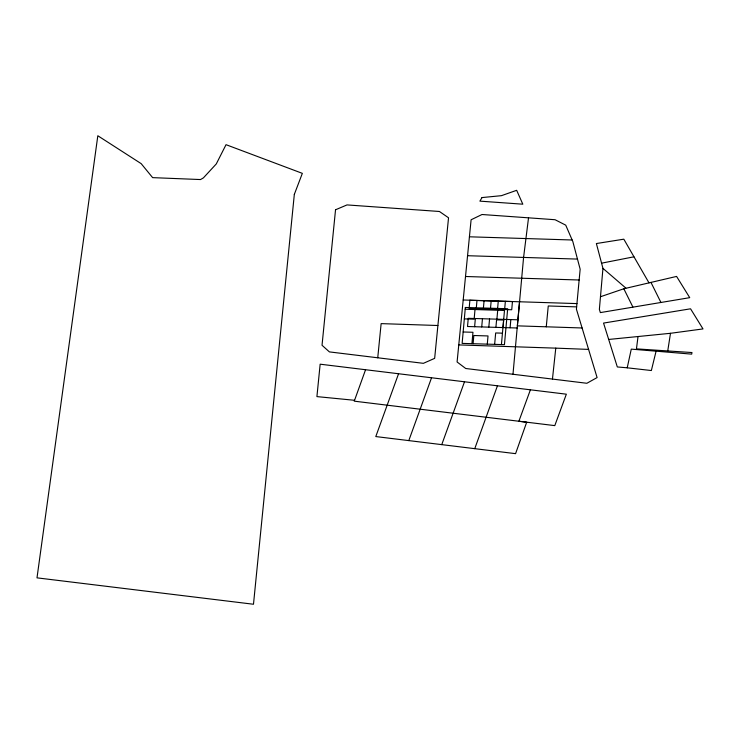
<?xml version="1.0" encoding="UTF-8"?>
<svg xmlns="http://www.w3.org/2000/svg" width="740" height="740" viewBox="0 0 740 740"><rect width="100%" height="100%" fill="white"/><g stroke="black" fill="none" stroke-linecap="round" stroke-linejoin="round"><path stroke-width="1.11" d="M648.989 282.846L623.82 239.177L596.375 243.543L602.952 268.37L599.372 309.375L600.353 312.595L689.726 297.665L676.582 276.418L623.829 288.767L632.876 307.026M471.935 343.675L472.962 332.279L463.148 331.983M475.006 309.533L474.137 319.171L464.332 318.875M473.091 343.712L473.831 335.516L488.021 335.942L487.29 344.137M474.618 326.719L475.358 318.524M476.246 308.691L476.976 300.496M481.721 326.932L482.452 318.736M483.34 308.904L484.071 300.708M488.816 327.145L489.556 318.949M490.435 309.117L491.175 300.921M495.911 327.358L496.651 319.162M497.53 309.329L498.27 301.134M494.644 344.359L495.671 332.963L502.441 333.157M497.705 310.254L496.845 319.846L503.626 320.05M501.424 344.562L504.486 310.467L465.192 309.228M503.006 327.57L503.746 319.375M504.625 309.542L505.365 301.346M510.101 327.783L510.841 319.588M519.554 301.772L512.987 374.264M576.636 306.878L576.414 309.163L597.097 377.576L586.866 383.274L465.728 368.502L457.089 361.98L471.103 219.771L482.018 214.508L555.074 219.725L565.73 225.154L572.825 241.545L580.16 269.203L576.636 306.878L548.257 305.971L546.268 326.803M377.742 357.781L381.137 323.621L437.895 325.507M552.456 379.074L555.777 348.142L588.587 349.4M637.991 336.848L636.446 348.873L691.983 352.545L691.697 354.136L631.276 349.123L627.215 367.808L617.317 366.957L603.544 323.084L690.559 308.802L703 328.921L670.495 333.296L608.539 339.466M528.527 217.828L523.578 257.474L517.371 325.85L582.102 327.977M667.739 350.936L670.495 333.296M655.991 351.565L651.357 370.536L627.215 367.808M474.756 448.662L497.447 385.79M441.752 444.629L464.507 381.785M365.56 369.732L354.247 401.163L554.787 425.62L566.35 394.189L320.152 364.191L316.914 396.603L354.543 400.294M408.795 440.596L431.55 377.761M398.564 373.746L375.791 436.563L515.577 453.657L526.695 422.189L518.879 421.245L530.404 389.814M600.455 296.749L625.846 288.082L602.952 268.37M601.574 263.172L633.893 256.817M577.468 259.083L467.56 255.716M579.152 279.998L465.506 276.501M517.935 319.8L468.263 318.311L467.523 326.507L517.205 327.996M469.419 236.8L572.149 239.991M463.194 299.987L576.941 303.594M458.754 344.914L555.777 348.142M650.96 282.375L660.82 302.253M465.349 307.47L462.13 343.388L504.449 344.655L507.677 308.737L465.349 307.47M469.882 300.283L469.142 308.478L511.729 309.755L512.459 301.559L469.882 300.283M294.326 194.389L253.487 604.247L37 577.848L97.819 135.753L141.174 163.642L152.634 177.637L200.522 179.552L203.398 177.887L216.284 163.929L226.033 144.679L302.346 173.354L294.326 194.389M335.535 209.781L322.029 345.266L329.402 351.898L423.382 363.331L434.658 358.354L448.533 217.782L439.421 211.483L347.014 204.915L335.535 209.781M482.018 197.571L479.899 201.132L522.819 204.194L516.668 190.31L501.47 195.665L482.018 197.571"/></g></svg>
